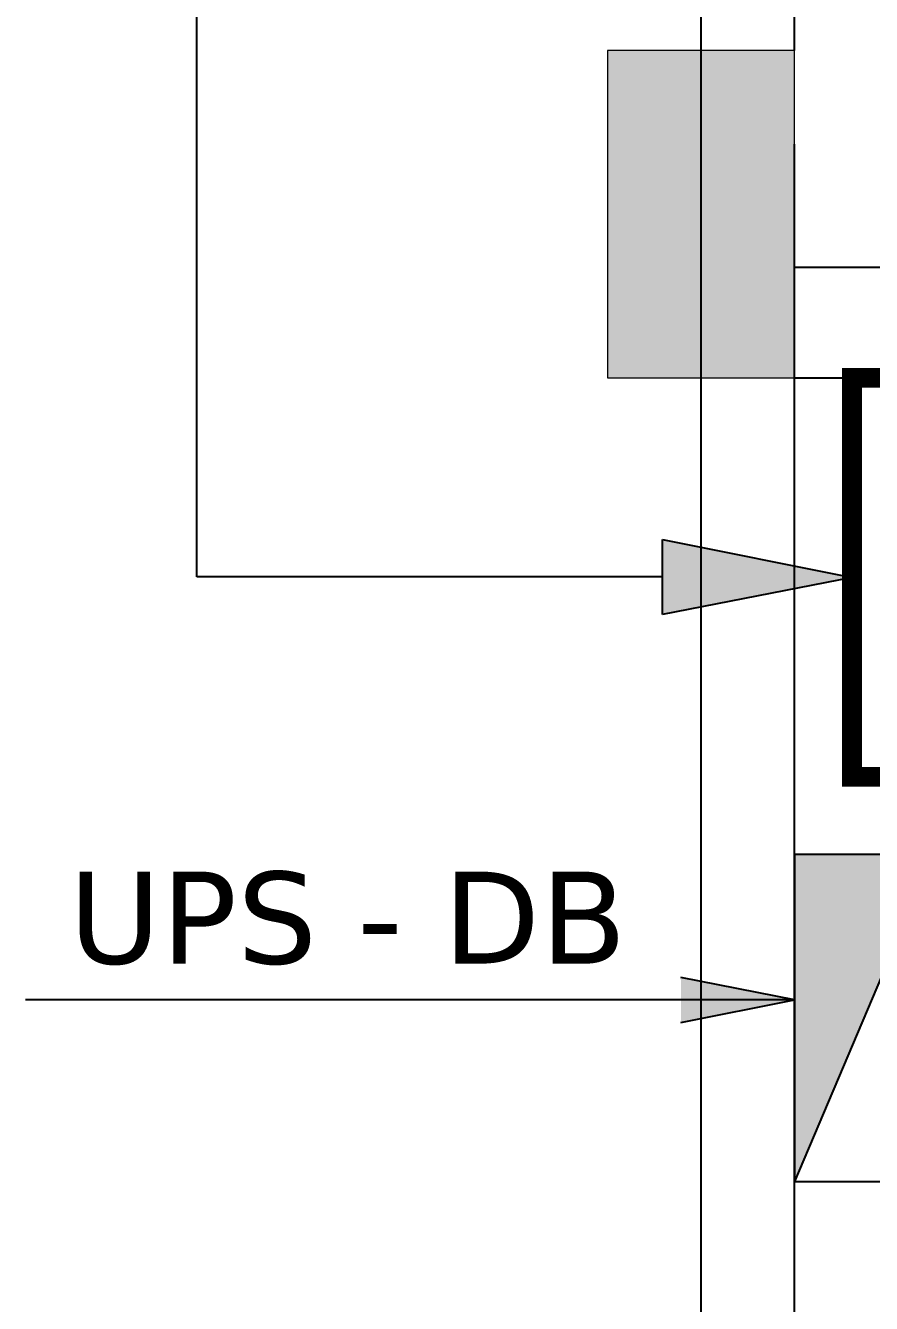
# Model space of a CAD drawing. Header units: millimetres. Extents: x -5691 to 68617, y -23008 to 84113.
# Drawn here: x 37608 to 38987, y 19167 to 21250 of the extents above; entities that cross this region are included whole.
import ezdxf

# ---------------------------------------------------------------- set-up
doc = ezdxf.new("R2010")
doc.units = ezdxf.units.MM
doc.header["$LTSCALE"] = 700
doc.header["$MEASUREMENT"] = 0
for name, color, linetype in [('architactur xref$0$EL - TEXT', 8, 'Continuous'), ('architactur xref$0$EL-LPDB', 8, 'Continuous'), ('architactur xref$0$MAA-DB.', 8, 'Continuous'), ('architactur xref$0$TEXT', 8, 'Continuous'), ('architactur xref$0$WALL', 8, 'Continuous'), ('rcp$0$X-REF', 8, 'Continuous'), ('X-REF', 8, 'Continuous')]:
    doc.layers.add(name, color=color, linetype=linetype)
doc.styles.add('architactur xref$0$VERDANA', font='verdana.ttf')

# ---------------------------------------------------------------- blocks, each defined once
blk = doc.blocks.new('architactur xref$0$MAA-DB')
at = {"layer": 'architactur xref$0$MAA-DB.'}
blk.add_hatch(color=256, dxfattribs=at).paths.add_polyline_path([(10.481, 8.877), (-10.481, 8.877), (-10.481, 0)])
blk.add_line((-10.481, 0), (10.481, 8.877), dxfattribs=at)
blk.add_lwpolyline([(10.481, 8.877), (10.481, 0), (-10.481, 0), (-10.481, 8.877)], close=True, dxfattribs=at)
blk = doc.blocks.new('architactur xref')
at = {"layer": 'architactur xref$0$EL - TEXT'}
for points in [[(1533.691, 801.2), (1521.533, 803.633), (1521.523, 798.817)], [(1530, 774.092), (1522.705, 772.632), (1522.699, 775.522)]]:
    blk.add_hatch(color=256, dxfattribs=at).paths.add_polyline_path(points)
at = {"layer": 'architactur xref$0$TEXT', "lineweight": 0}
blk.add_hatch(color=256, dxfattribs=at).paths.add_polyline_path([(1518, 814), (1530, 814), (1530, 835), (1518, 835)])
at = {"layer": 'architactur xref$0$EL - TEXT'}
for p, q in [((1491.634, 801.225), (1491.634, 849.283)), ((1521.523, 798.817), (1521.533, 803.633)), ((1521.533, 803.633), (1533.691, 801.2)), ((1521.528, 801.225), (1491.634, 801.225)), ((1533.691, 801.2), (1521.523, 798.817)), ((1530, 774.092), (1522.699, 775.522)), ((1530, 774.092), (1480.643, 774.092)), ((1522.705, 772.632), (1530, 774.092))]:
    blk.add_line(p, q, dxfattribs=at)
at = {"layer": 'architactur xref$0$EL-LPDB', "const_width": 1.28}
blk.add_lwpolyline([(1533.691, 814), (1533.691, 788.4), (1559.291, 788.4), (1559.291, 814), (1533.691, 814)], dxfattribs=at)
at = {"layer": 'architactur xref$0$TEXT', "lineweight": 0}
blk.add_lwpolyline([(1518, 814), (1530, 814), (1530, 835), (1518, 835)], close=True, dxfattribs=at)
at = {"layer": 'architactur xref$0$WALL', "linetype": 'Continuous'}
for p, q in [((1524, 666), (1524, 1063)), ((1530, 835), (1530, 1063)), ((1530, 681), (1530, 829)), ((1530, 821.096), (1628, 821.096)), ((1530, 814), (1628, 814))]:
    blk.add_line(p, q, dxfattribs=at)
at = {"layer": 'architactur xref$0$MAA-DB.', "xscale": -1, "rotation": 90}
blk.add_blockref('architactur xref$0$MAA-DB', (1538.877, 772.925), dxfattribs=at)
at = {"layer": 'architactur xref$0$TEXT', "insert": (1501.318, 779.308), "char_height": 5.9055, "width": 89.13808, "attachment_point": 5, "style": 'architactur xref$0$VERDANA'}
blk.add_mtext('UPS - DB', dxfattribs=at)
blk = doc.blocks.new('rcp')
at = {"layer": 'rcp$0$X-REF', "xscale": 25.39999999999418, "yscale": 25.39999999999418, "zscale": 25.39999999999418}
blk.add_blockref('architactur xref', (0, 0), dxfattribs=at)

msp = doc.modelspace()

# ---------------------------------------------------------------- block references
at = {"layer": 'X-REF', "ltscale": 8}
msp.add_blockref('rcp', (0, 0), dxfattribs=at)

# ---------------------------------------------------------------- next in the draw order: block references
at = {"layer": 'X-REF', "xscale": 25.39999999999418, "yscale": 25.39999999999418, "zscale": 25.39999999999418}
msp.add_blockref('architactur xref', (0, 0), dxfattribs=at)

doc.saveas('drawing.dxf')
